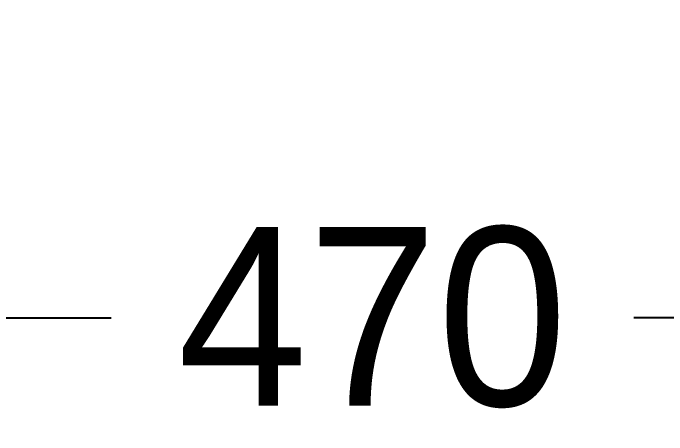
# Model space of a CAD drawing. Extents: x 8663 to 11443, y -20992 to -18942.
# Drawn here: x 9516.1 to 9618.6, y -20657.6 to -20591.4 of the extents above; entities that cross this region are included whole.
import ezdxf

# ---------------------------------------------------------------- set-up
doc = ezdxf.new("R2010")
doc.units = 0
doc.layers.get('0').update_dxf_attribs({"linetype": 'CONTINUOUS'})
doc.styles.add('____', font='')
doc.styles.get('____').set_extended_font_data('굴림')
doc.dimstyles.new('MSADIM', dxfattribs={"dimtxt": 33, "dimasz": 17, "dimexe": 10, "dimexo": 7.5, "dimgap": 10, "dimtad": 0, "dimtih": 1, "dimtoh": 1, "dimdec": 0, "dimzin": 1, "dimtxsty": '____', "dimcen": 11.25, "dimazin": 3, "dimtfac": 1, "dimtdec": 0, "dimtix": 1, "dimtmove": 0, "dimatfit": 3, "dimtolj": 1, "dimtzin": 1})

# ---------------------------------------------------------------- blocks, each defined once
blk = doc.blocks.new('*D257')
at = {"color": 0}
for p, q in [((9808.18, -20526.7), (9808.18, -20649.19)), ((9336.77, -20553.59), (9336.77, -20649.19)), ((9353.77, -20639.19), (9531.49, -20639.19)), ((9791.18, -20639.19), (9613.46, -20639.19))]:
    blk.add_line(p, q, dxfattribs=at)
for points in [[(9353.77, -20636.36), (9353.77, -20642.02), (9336.77, -20639.19)], [(9791.18, -20636.36), (9791.18, -20642.02), (9808.18, -20639.19)]]:
    blk.add_solid(points, dxfattribs=at)
at = {"color": 0, "insert": (9572.47, -20639.19), "char_height": 28, "attachment_point": 5, "style": '____'}
blk.add_mtext('\\A1;470', dxfattribs=at)

msp = doc.modelspace()

# ---------------------------------------------------------------- dimensions: what is measured, and where the dimension line sits
dim = msp.add_linear_dim(base=(9808.18, -20639.19), p1=(9336.77, -20546.09), p2=(9808.18, -20519.2), text='470', dimstyle='MSADIM', override={"dimtxt": 28, "dimfxl": 1.25, "dimtfill": 1})
dim.commit()
dim.dimension.update_dxf_attribs({"geometry": '*D257', "text_midpoint": (9572.47, -20639.19)})

doc.saveas('drawing.dxf')
